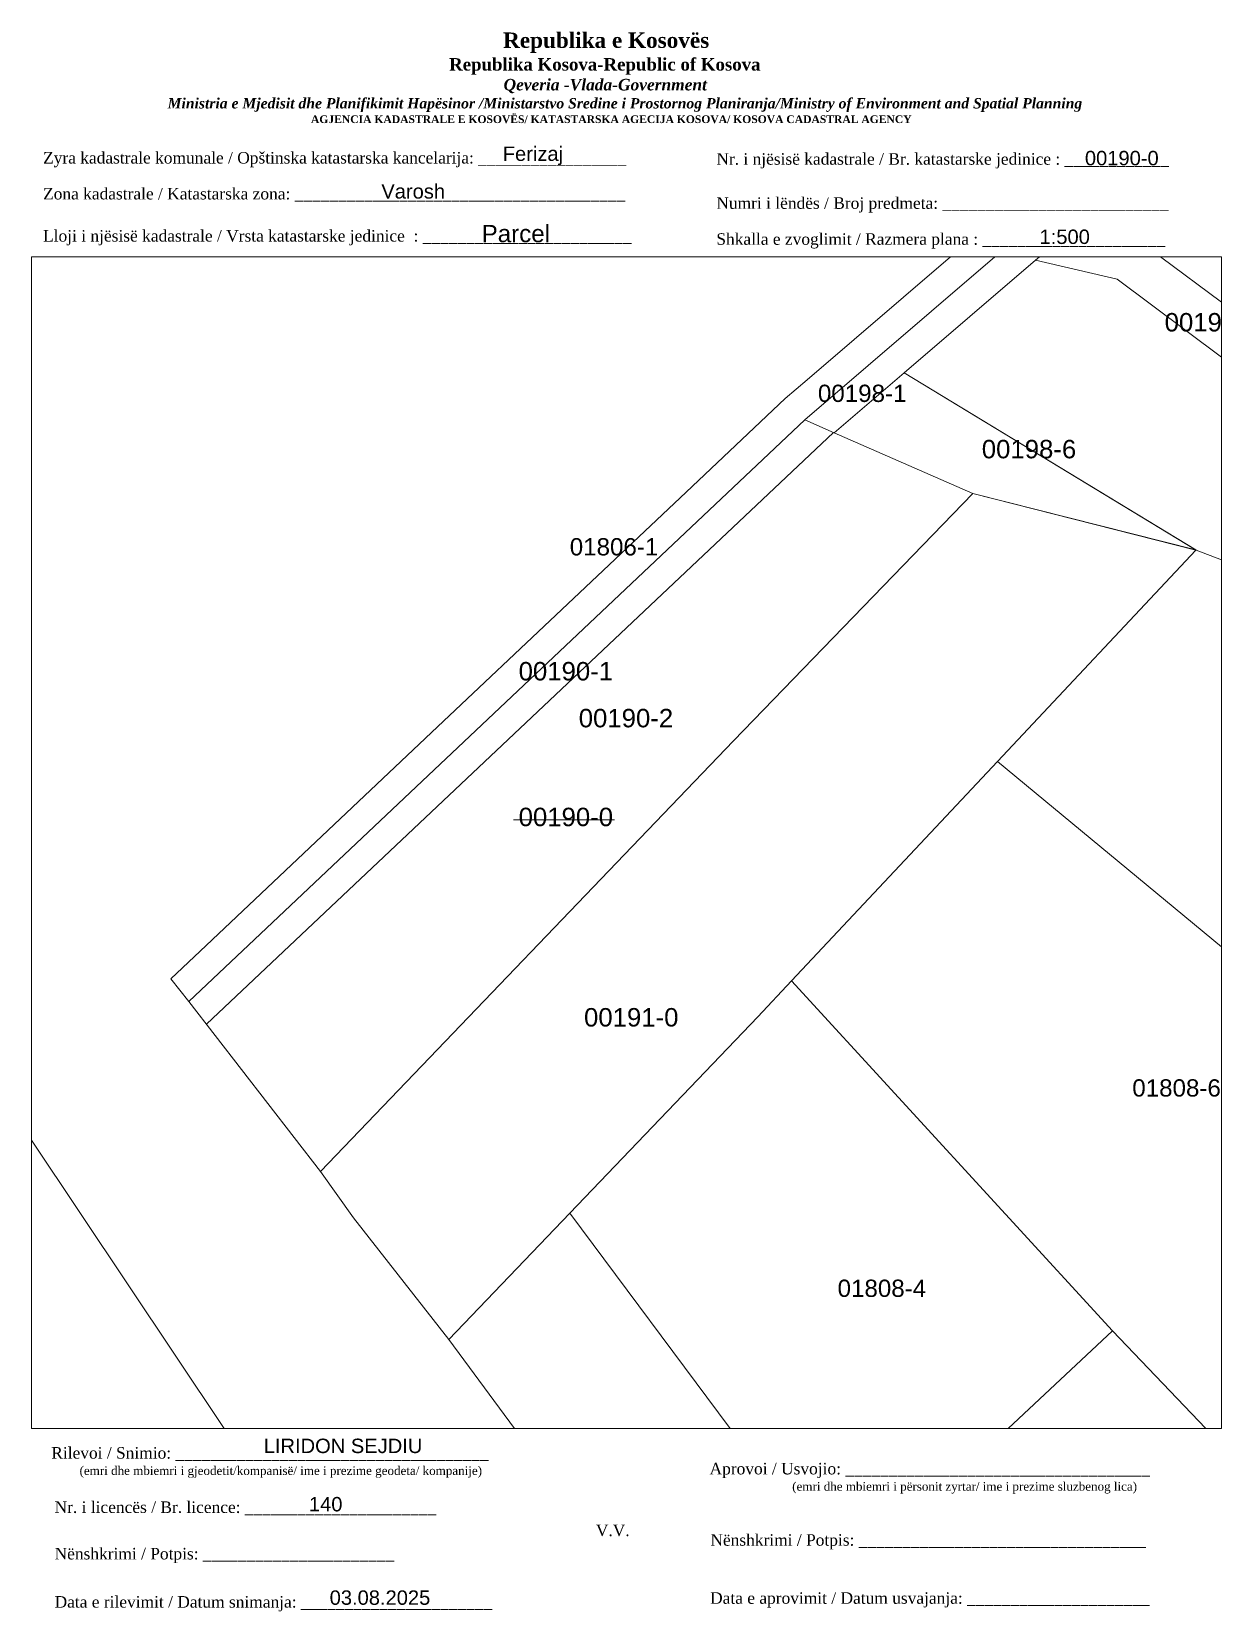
# Paper-space layout 'Manuali' of a CAD drawing. Header units: metres, sheet in millimetres. Extents: x 1 to 208, y 2 to 276.
# The model-space entities are those that its viewports show. They can reach past a viewport. Long polylines and large blocks are cut down to what shows.
import ezdxf

# ---------------------------------------------------------------- set-up
doc = ezdxf.new("R2010")
doc.units = ezdxf.units.M
doc.layers.get('0').update_dxf_attribs({"lineweight": 0})
for name, color, linetype, lineweight in [('Korniza e jashtme', 7, 'Continuous', 0), ('Ndarjet', 1, 'Continuous', 0), ('Nr Parceles Baze', 7, 'Continuous', 0), ('Nr-Kojshi', 251, 'Continuous', 0), ('Nr-Ri', 1, 'Continuous', 0), ('Parc-Kojshi', 251, 'Continuous', 0), ('Parc-Re', 1, 'Continuous', 0), ('Parcela Baze', 7, 'Continuous', 0)]:
    doc.layers.add(name, color=color, linetype=linetype, lineweight=lineweight)
doc.styles.get("Standard").update_dxf_attribs({"font": 'arial.ttf'})

msp = doc.modelspace()

# ---------------------------------------------------------------- linework, layer by layer
at = {"layer": 'Ndarjet', "flags": 128}
msp.add_lwpolyline([(7514945.65, 4689537.49), (7514891.21, 4689486.12)], dxfattribs=at)
at = {"layer": 'Parc-Kojshi'}
for points in [[(7514943.16, 4689538.58), (7514981.34, 4689571.33)], [(7514943.38, 4689542.07), (7514957.2, 4689553.92)], [(7514941.48, 4689540.44), (7514943.38, 4689542.07)], [(7514932.87, 4689532.31), (7514941.48, 4689540.44)], [(7514911.29, 4689511.94), (7514932.87, 4689532.31)], [(7514977.14, 4689527.29), (7514977.14, 4689527.29)], [(7514977.14, 4689527.3), (7514977.14, 4689527.29)], [(7514890.66, 4689492.47), (7514911.29, 4689511.94)], [(7515002.07, 4689474.03), (7514959.9, 4689508.94)], [(7514888.12, 4689490.08), (7514890.66, 4689492.47)], [(7514888.12, 4689490.08), (7514889.67, 4689488.1)], [(7514969.88, 4689459.52), (7514942.03, 4689489.9)], [(7514911.06, 4689423.68), (7514867.53, 4689488.77)], [(7514954.4, 4689427.22), (7514922.77, 4689469.74)], [(7514912.25, 4689458.76), (7514932.51, 4689431.41)], [(7514969.88, 4689459.52), (7514949.51, 4689440.45)], [(7514978.87, 4689450.12), (7514969.88, 4689459.52)], [(7514988.08, 4689458.74), (7514978.87, 4689450.12)]]:
    msp.add_lwpolyline(points, dxfattribs=at)
at = {"layer": 'Parc-Re', "flags": 128}
for points in [[(7514989.7, 4689541.1), (7514968.43, 4689556.92)], [(7514917.88, 4689503.86), (7514926.66, 4689503.86)]]:
    msp.add_lwpolyline(points, dxfattribs=at)
at = {"layer": 'Parcela Baze', "flags": 128}
for points in [[(7515001.94, 4689557.76), (7514984.38, 4689570.66), (7514983.02, 4689569.43), (7514963.21, 4689552.44), (7514970.29, 4689550.8), (7514987.41, 4689537.99)], [(7514987.41, 4689537.99), (7514970.29, 4689550.8), (7514963.21, 4689552.44), (7514951.8, 4689542.66), (7514977.15, 4689527.29), (7515002.57, 4689517.5), (7515006.91, 4689523.4)], [(7514977.14, 4689527.3), (7514951.8, 4689542.66), (7514945.73, 4689537.45), (7514957.76, 4689532.2)], [(7514957.76, 4689532.2), (7514945.73, 4689537.45), (7514943.16, 4689538.58), (7514889.67, 4689488.1), (7514901.13, 4689473.35), (7514936.98, 4689510.74)], [(7514977.14, 4689527.29), (7514957.77, 4689532.2), (7514936.98, 4689510.74), (7514901.13, 4689473.35), (7514903.99, 4689469.31), (7514912.25, 4689458.76), (7514922.77, 4689469.74), (7514939.08, 4689486.76), (7514942.03, 4689489.9), (7514959.9, 4689508.94)]]:
    msp.add_lwpolyline(points, close=True, dxfattribs=at)

# ---------------------------------------------------------------- texts
at = {"layer": 'Nr Parceles Baze'}
for s, p in [('00198-6', (7514958.54, 4689535.25)), ('00190-0', (7514918.32, 4689503.32)), ('00191-0', (7514924, 4689485.93))]:
    msp.add_text(s, height=1.6, dxfattribs=at).set_placement(p)
at = {"layer": 'Nr-Kojshi'}
for s, p in [('00198-1', (7514944.31, 4689540.14)), ('01806-1', (7514922.76, 4689526.82)), ('01808-6', (7514971.61, 4689479.85)), ('01808-4', (7514946.02, 4689462.46))]:
    msp.add_text(s, height=1.5, dxfattribs=at).set_placement(p)
at = {"layer": 'Nr-Ri'}
for s, p in [('00198-10', (7514974.42, 4689546.26)), ('00190-1', (7514918.32, 4689515.97)), ('00190-2', (7514923.54, 4689511.9))]:
    msp.add_text(s, height=1.6, dxfattribs=at).set_placement(p)

psp = doc.layouts.new('Manuali')

# ---------------------------------------------------------------- texts
for s, p in [('00190-0', (183.92, 252.84)), ('Varosh', (61.73, 247.06)), ('LIRIDON SEJDIU ', (41.3, 29.28)), ('140', (49.15, 19.16)), ('03.08.2025', (52.75, 2.94))]:
    psp.add_text(s, height=2.5).set_placement(p)
for s, insert, char_height, width, attachment_point in [('\\pi77.297;{\\fBook Antiqua|b1|i0|c0|p18;\\H1.333x;Republika e Kosovës\\fTimes New Roman|b1|i0|c0|p18;\\P\\pi67.927;\\fBook Antiqua|b1|i0|c0|p18;\\H0.8125x;Republika Kosova-Republic of Kosova\\fTimes New Roman|b1|i0|c0|p18;\\P\\pi77.378;\\fBook Antiqua|b1|i1|c0|p18;\\H0.9233x;Qeveria -Vlada-Government \\P\\pi13.032,l6,t23.033;\\fTimes New Roman|b1|i1|c0|p18;\\H0.9x;Ministria e Mjedisit dhe Planifikimit Hapësinor /Ministarstvo Sredine i Prostornog Planiranja/Ministry of Environment and Spatial Planning\\P\\pi43.931,l0,tz;\\fBook Antiqua|b1|i0|c0|p18;\\H0.7406x;AGJENCIA KADASTRALE E KOSOVËS/ KATASTARSKA AGECIJA KOSOVA/ KOSOVA CADASTRAL AGENCY}', (5.57, 275.89), 2, 191.8237, 1), ('{\\fTimes New Roman|b0|i0|c0|p18;Zyra kadastrale komunale / Opštinska katastarska kancelarija: _________________}', (2.98, 255.14), 2, 100.6873, 1), ('Ferizaj', (88.05, 254.47), 2.5, 9.9735, 5), ('{\\fTimes New Roman|b0|i0|c0|p18;Nr. i njësisë kadastrale / Br. katastarske jedinice : ____________}', (119.91, 254.94), 2, 79.9484, 1), ('{\\fTimes New Roman|b0|i0|c0|p18;Zona kadastrale / Katastarska zona: ______________________________________}', (2.98, 248.91), 2, 100.6873, 1), ('{\\fTimes New Roman|b0|i0|c0|p18;Numri i lëndës / Broj predmeta: __________________________}', (119.91, 247.28), 2, 79.9484, 1), ('{\\fTimes New Roman|b0|i0|c0|p18;Lloji i njësisë kadastrale / Vrsta katastarske jedinice  : ________________________}', (2.98, 241.59), 2, 100.6873, 1), ('{\\fArial|b0|i0|c0|p34;Parcel}', (85.09, 240.96), 3, 11.2939, 5), ('1:500', (180.41, 240.41), 2.5, 10.1784, 5), ('{\\fTimes New Roman|b0|i0|c0|p18;Shkalla e zvoglimit / Razmera plana : _____________________}', (119.91, 241.04), 2, 79.9484, 1), ('{\\fTimes New Roman|b0|i0|c0|p18;Rilevoi / Snimio: ____________________________________\\P     \\H0.75x;(emri dhe mbiemri i gjeodetit/kompanisë/ ime i prezime geodeta/ kompanije)}', (42.38, 27.65), 2, 74.7958, 5), ('{\\fTimes New Roman|b0|i0|c0|p18; Aprovoi / Usvojio: ___________________________________\\P                    \\H0.75x;(emri dhe mbiemri i përsonit zyrtar/ ime i prezime sluzbenog lica)}', (117.98, 27.58), 2, 83.344, 1), ('{\\fTimes New Roman|b0|i0|c0|p18;Nr. i licencës / Br. licence: ______________________\\P                                }', (4.98, 20.89), 2, 83.344, 1), ('{\\fTimes New Roman|b0|i0|c0|p18;V.V.                                 }', (101.92, 15.84), 2, 5.7076, 5), ('{\\fTimes New Roman|b0|i0|c0|p18; Nënshkrimi / Potpis: _________________________________}', (118.12, 15.2), 2, 83.344, 1), ('{\\fTimes New Roman|b0|i0|c0|p18;Nënshkrimi / Potpis: ______________________\\P                                 }', (4.98, 12.82), 2, 83.344, 1), ('{\\fTimes New Roman|b0|i0|c0|p18;Data e rilevimit / Datum snimanja: ______________________\\P                                 }', (4.98, 4.45), 2, 83.344, 1), ('{\\fTimes New Roman|b0|i0|c0|p18; Data e aprovimit / Datum usvajanja: _____________________}', (118.07, 5.12), 2, 83.344, 1)]:
    psp.add_mtext(s, dxfattribs=dict(insert=insert, char_height=char_height, width=width, attachment_point=attachment_point))

# ---------------------------------------------------------------- viewports
at = {"layer": 'Korniza e jashtme', "view_target_point": (370776.43, 310629.57)}
psp.add_viewport(center=(104.31, 135.25), size=(206.65, 203.4046), view_center_point=(7144151.26, 4378872.32), view_height=101.7023, dxfattribs=at)

doc.saveas('drawing.dxf')
